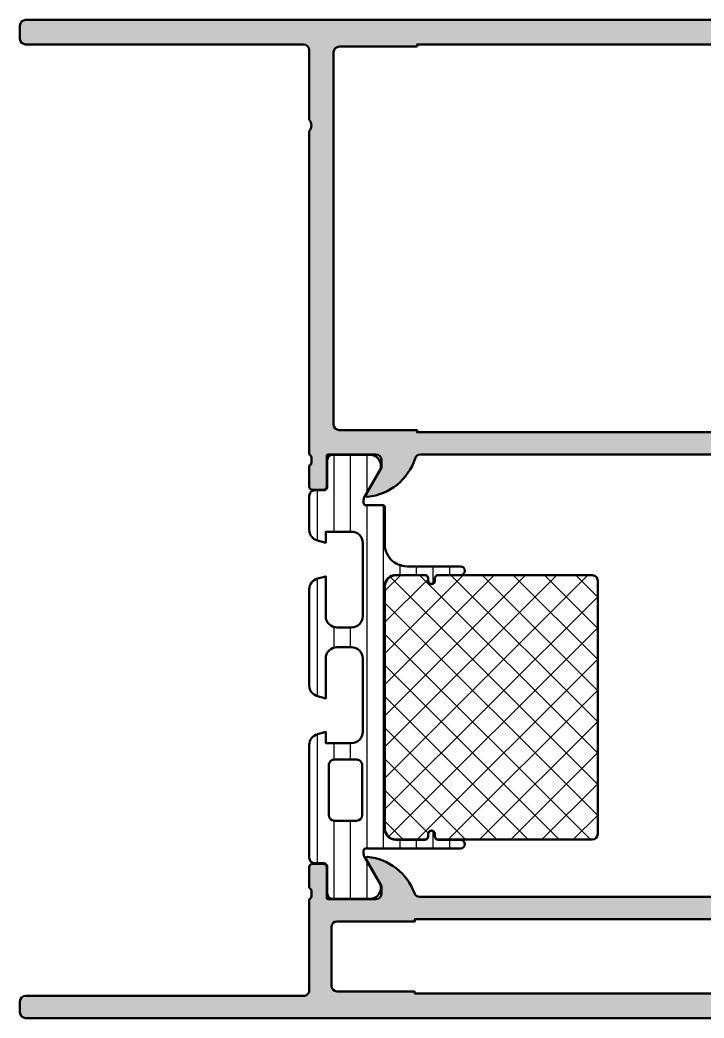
# Model space of a CAD drawing. Extents: x 0 to 130, y 0 to 90.
# Drawn here: x 0 to 61.5, y 0 to 89.8 of the extents above; entities that cross this region are included whole.
import ezdxf

# ---------------------------------------------------------------- set-up
doc = ezdxf.new("R2010")
doc.units = 0
for name, color, linetype, lineweight in [('0S-Alu contour', 7, 'Continuous', 50), ('0S-Alu hatch', 252, 'Continuous', 25), ('0S-Plastic contour', 254, 'Continuous', 50), ('0S-Plastic hatch', 253, 'Continuous', 25), ('0S-PT contour', 91, 'Continuous', 50), ('0S-PT hatch', 103, 'Continuous', 25)]:
    doc.layers.add(name, color=color, linetype=linetype, lineweight=lineweight)

# ---------------------------------------------------------------- blocks, each defined once
blk = doc.blocks.new('438250__B4720B53_74F0_457A_9B39_D1BE4E517B56_')
at = {"layer": '0S-Alu hatch'}
h = blk.add_hatch(color=256, dxfattribs=at)
edge = h.paths.add_edge_path()
edge.add_ellipse((25.5, 87.10000000000004), major_axis=(-0.4999999999999858, 0), ratio=1, start_angle=180, end_angle=270, ccw=False)
edge.add_line((25.99999999999999, 87.10000000000004), (26, 80.80000000000001))
edge.add_ellipse((25.47500000000001, 80.30000000000001), major_axis=(-0.7249999999999939, 0), ratio=1, start_angle=136.397181027296, end_angle=223.6028189727041, ccw=False)
edge.add_line((26, 79.80000000000001), (25.99999999999999, 50.70000000000288))
edge.add_ellipse((25.92116355345635, 50.43247940800778), major_axis=(-0.2788950563295096, 0), ratio=1, start_angle=178.835410626014, end_angle=253.5801235805072, ccw=False)
edge.add_line((26.20000100000149, 50.4268110000099), (26.20000100000148, 49.97321700000952))
edge.add_ellipse((25.92113290435832, 49.96755634053233), major_axis=(-0.2789255417371463, 0), ratio=1, start_angle=106.42459455535669, end_angle=181.1628700729157, ccw=False)
edge.add_line((26.00000000000149, 49.70001300000939), (26.00000000000148, 47.82000200000089))
edge.add_arc((26.30000000000149, 47.82000200000089), 0.3000000000000114, 180, 270)
edge.add_line((26.30000000000149, 47.52000200000088), (27.27997431904427, 47.52000200000087))
edge.add_arc((27.27997431904429, 47.82000200000086), 0.2999999999999971, 269.9999999999973, 360)
edge.add_line((27.57997431904428, 47.82000200000086), (27.57997431904428, 50.58000000000088))
edge.add_ellipse((27.69997431904341, 50.58000000000088), major_axis=(-0.1199999999991234, 0), ratio=1, start_angle=270, end_angle=360, ccw=False)
edge.add_line((27.69997431904341, 50.70000000000001), (32, 50.70000000000002))
edge.add_ellipse((32, 50.20000000000002), major_axis=(-0.5, 0), ratio=1, start_angle=180, end_angle=270, ccw=False)
edge.add_line((32.5, 50.20000000000002), (32.5, 49.50000000000001))
edge.add_line((32.5, 49.50000000000001), (31.11850454237764, 47.10717967697246))
edge.add_arc((31.23811978464828, 47.03811978464832), 0.1381197846482754, 149.9999999999984, 275.6225775508021)
edge.add_arc((30.76177675882616, 51.87660886184843), 5.000000000000575, 275.6225775507933, 342.2515836439271)
edge.add_ellipse((35.99999999999975, 50.20000000000042), major_axis=(-0.4999999999992734, 0), ratio=1, start_angle=269.9999999999984, end_angle=342.2515836439281, ccw=False)
edge.add_line((35.99999999999976, 50.6999999999997), (89.80000000000135, 50.7))
edge.add_ellipse((89.80000000000135, 50.20000000000144), major_axis=(-0.4999999999985647, 0), ratio=1, start_angle=197.7484163560702, end_angle=270, ccw=False)
edge.add_arc((95.03822324117368, 51.87660886184874), 4.999999999999874, 197.7484163560697, 264.3774224492077)
edge.add_arc((94.56188021535169, 47.03811978464934), 0.138119784648294, 264.3774224492104, 389.9999999999987)
edge.add_line((94.68149545762235, 47.10717967697348), (93.3, 49.50000000000104))
edge.add_line((93.3, 49.50000000000104), (93.29999999999998, 50.20000000000103))
edge.add_ellipse((93.79999999999998, 50.20000000000104), major_axis=(-0.5, 0), ratio=1, start_angle=270, end_angle=360, ccw=False)
edge.add_line((93.79999999999998, 50.70000000000104), (98.1000256809572, 50.70000000000101))
edge.add_ellipse((98.1000256809572, 50.58000000000101), major_axis=(-0.1200000000000045, 0), ratio=1, start_angle=180, end_angle=270, ccw=False)
edge.add_line((98.2200256809572, 50.58000000000101), (98.22002568095724, 47.82000200000101))
edge.add_arc((98.52002568095725, 47.82000200000102), 0.3000000000000114, 180, 270)
edge.add_line((98.52002568095725, 47.52000200000101), (99.50000000000001, 47.52000200000103))
edge.add_arc((99.50000000000001, 47.82000200000102), 0.2999999999999971, 270, 360)
edge.add_line((99.80000000000003, 47.82000200000102), (99.80000000000003, 49.70001300000955))
edge.add_ellipse((99.87886709564316, 49.9675563405325), major_axis=(-0.278925541737145, 0), ratio=1, start_angle=-1.1628700729144725, end_angle=73.57540544464939, ccw=False)
edge.add_line((99.599999, 49.97321700000969), (99.599999, 50.42681100000942))
edge.add_ellipse((99.87883644654303, 50.43247940800792), major_axis=(-0.2788950563274263, 0), ratio=1, start_angle=-73.58012358050871, end_angle=1.1645893741250006, ccw=False)
edge.add_line((99.8, 50.70000000000104), (99.8, 74.30000000000001))
edge.add_arc((98.8, 74.30000000000001), 1, 0, 90)
edge.add_line((98.8, 75.30000000000001), (98.3, 75.30000000000001))
edge.add_line((98.3, 75.30000000000001), (98.3, 72.80000000000001))
edge.add_ellipse((97.3, 72.80000000000001), major_axis=(-1, 0), ratio=1, start_angle=90, end_angle=180, ccw=False)
edge.add_line((97.3, 71.80000000000001), (96, 71.80000000000001))
edge.add_ellipse((96, 72.80000000000001), major_axis=(-1, 0), ratio=1, start_angle=0, end_angle=90, ccw=False)
edge.add_line((95, 72.80000000000001), (95, 79.80000000000001))
edge.add_ellipse((95.525, 80.30000000000001), major_axis=(-0.7250000000000041, 0), ratio=1, start_angle=-43.60281897270329, end_angle=43.60281897270329, ccw=False)
edge.add_line((95, 80.80000000000001), (95, 86.80000000000001))
edge.add_ellipse((96, 86.80000000000001), major_axis=(-1, 0), ratio=1, start_angle=270, end_angle=360, ccw=False)
edge.add_line((96, 87.80000000000001), (97.3, 87.80000000000001))
edge.add_ellipse((97.3, 86.80000000000001), major_axis=(-1, 0), ratio=1, start_angle=180, end_angle=270, ccw=False)
edge.add_line((98.3, 86.80000000000001), (98.3, 85.30000000000001))
edge.add_line((98.3, 85.30000000000001), (98.9, 85.30000000000001))
edge.add_line((98.9, 85.30000000000001), (100, 86.4))
edge.add_line((100, 86.4), (100, 89.80000000000003))
edge.add_line((100, 89.80000000000003), (0.5, 89.80000000000003))
edge.add_arc((0.5, 89.30000000000001), 0.5, 90, 180)
edge.add_line((0, 89.30000000000001), (0, 88.10000000000002))
edge.add_arc((0.5, 88.10000000000002), 0.5, 180, 269.9999999999999)
edge.add_line((0.4999999999999998, 87.60000000000004), (25.5, 87.60000000000004))
edge = h.paths.add_edge_path()
edge.add_line((35.7, 87.40000000000003), (35.7, 87.60000000000004))
edge.add_line((35.7, 87.60000000000004), (85.80000000000001, 87.60000000000004))
edge.add_line((85.80000000000001, 87.60000000000004), (85.80000000000001, 87.40000000000003))
edge.add_line((85.80000000000001, 87.40000000000003), (92.79999999999998, 87.40000000000003))
edge.add_ellipse((92.79999999999998, 86.90000000000003), major_axis=(-0.5, 0), ratio=1, start_angle=180, end_angle=270, ccw=False)
edge.add_line((93.3, 86.90000000000003), (93.30000000000001, 71.50000000000001))
edge.add_arc((94.8, 71.50000000000001), 1.499999999999985, 180, 270)
edge.add_line((94.8, 70.00000000000003), (97.3, 70))
edge.add_ellipse((97.3, 69.5), major_axis=(-0.5, 0), ratio=1, start_angle=180, end_angle=270, ccw=False)
edge.add_line((97.80000000000001, 69.5), (97.80000000000001, 53.40000000000003))
edge.add_ellipse((97.3, 53.40000000000003), major_axis=(-0.5, 0), ratio=1, start_angle=90, end_angle=180, ccw=False)
edge.add_line((97.3, 52.90000000000002), (90.29999999999998, 52.90000000000002))
edge.add_line((90.29999999999998, 52.90000000000002), (90.29999999999998, 52.69999999999999))
edge.add_line((90.29999999999998, 52.69999999999999), (35.7, 52.70000000000002))
edge.add_line((35.7, 52.70000000000002), (35.7, 52.90000000000001))
edge.add_line((35.7, 52.90000000000001), (28.7, 52.90000000000002))
edge.add_ellipse((28.7, 53.40000000000002), major_axis=(-0.5, 0), ratio=1, start_angle=0, end_angle=90, ccw=False)
edge.add_line((28.2, 53.40000000000002), (28.2, 86.90000000000003))
edge.add_ellipse((28.70000000000002, 86.90000000000003), major_axis=(-0.5000000000000142, 0), ratio=1, start_angle=270, end_angle=360, ccw=False)
edge.add_line((28.70000000000002, 87.40000000000008), (35.7, 87.40000000000003))
at = {"layer": '0S-Alu contour', "color": 7}
for points in [[(0, 89.30000000000001), (0, 88.10000000000002)], [(98.3, 86.80000000000001), (98.3, 85.30000000000001), (98.9, 85.30000000000001), (100, 86.4), (100, 89.80000000000003), (0.5, 89.80000000000003)], [(0.4999999999999998, 87.60000000000004), (25.5, 87.60000000000004)], [(28.70000000000002, 87.40000000000008), (35.7, 87.40000000000003)], [(35.7, 87.40000000000003), (35.7, 87.60000000000004), (85.80000000000001, 87.60000000000004), (85.80000000000001, 87.40000000000003), (92.79999999999998, 87.40000000000003)], [(96, 87.80000000000001), (97.3, 87.80000000000001)], [(25.99999999999999, 87.10000000000004), (26, 80.80000000000001)], [(28.2, 53.40000000000002), (28.2, 86.90000000000003)], [(93.3, 86.90000000000003), (93.30000000000001, 71.50000000000001)], [(95, 80.80000000000001), (95, 86.80000000000001)], [(26, 79.80000000000001), (25.99999999999999, 50.70000000000288)], [(95, 72.80000000000001), (95, 79.80000000000001)], [(98.8, 75.30000000000001), (98.3, 75.30000000000001), (98.3, 72.80000000000001)], [(99.8, 50.70000000000104), (99.8, 74.30000000000001)], [(97.3, 71.80000000000001), (96, 71.80000000000001)], [(94.8, 70.00000000000003), (97.3, 70)], [(97.80000000000001, 69.5), (97.80000000000001, 53.40000000000003)], [(97.3, 52.90000000000002), (90.29999999999998, 52.90000000000002), (90.29999999999998, 52.69999999999999), (35.7, 52.70000000000002), (35.7, 52.90000000000001), (28.7, 52.90000000000002)], [(26.20000100000149, 50.4268110000099), (26.20000100000148, 49.97321700000952)], [(27.57997431904428, 47.82000200000086), (27.57997431904428, 50.58000000000088)], [(27.69997431904341, 50.70000000000001), (32, 50.70000000000002)], [(35.99999999999976, 50.6999999999997), (89.80000000000135, 50.7)], [(93.79999999999998, 50.70000000000104), (98.1000256809572, 50.70000000000101)], [(98.2200256809572, 50.58000000000101), (98.22002568095724, 47.82000200000101)], [(99.599999, 49.97321700000969), (99.599999, 50.42681100000942)], [(26.00000000000149, 49.70001300000939), (26.00000000000148, 47.82000200000089)], [(32.5, 50.20000000000002), (32.5, 49.50000000000001), (31.11850454237764, 47.10717967697246)], [(94.68149545762235, 47.10717967697348), (93.3, 49.50000000000104), (93.29999999999998, 50.20000000000103)], [(99.80000000000003, 47.82000200000102), (99.80000000000003, 49.70001300000955)], [(26.30000000000149, 47.52000200000088), (27.27997431904427, 47.52000200000087)], [(98.52002568095725, 47.52000200000101), (99.50000000000001, 47.52000200000103)]]:
    blk.add_lwpolyline(points, dxfattribs=at)
for centre, radius, start, end in [((0.5, 89.30000000000001), 0.5, 90, 180), ((0.5, 88.10000000000002), 0.5, 180, 269.9999999999999), ((98.8, 74.30000000000001), 1, 0, 90), ((94.8, 71.50000000000001), 1.499999999999985, 180, 270), ((30.76177675882616, 51.87660886184843), 5.000000000000575, 275.6225775507933, 342.2515836439271), ((95.03822324117368, 51.87660886184874), 4.999999999999874, 197.7484163560697, 264.3774224492077), ((26.30000000000149, 47.82000200000089), 0.3000000000000114, 180, 270), ((27.27997431904429, 47.82000200000086), 0.2999999999999971, 269.9999999999973, 0), ((98.52002568095725, 47.82000200000102), 0.3000000000000114, 180, 270), ((99.50000000000001, 47.82000200000102), 0.2999999999999971, 270, 0), ((31.23811978464828, 47.03811978464832), 0.1381197846482754, 149.9999999999984, 275.6225775508021), ((94.56188021535169, 47.03811978464934), 0.138119784648294, 264.3774224492104, 29.99999999999864)]:
    blk.add_arc(centre, radius, start, end, dxfattribs=at)
at = {"layer": '0S-Alu contour', "color": 7, "extrusion": (0, 0, -1)}
for centre, radius, start, end in [((-25.5, 87.10000000000004), 0.4999999999999858, 90, 180), ((-28.70000000000002, 86.90000000000003), 0.5000000000000142, 0, 90), ((-92.79999999999998, 86.90000000000003), 0.5, 90, 180), ((-96, 86.80000000000001), 1, 0, 90), ((-97.3, 86.80000000000001), 1, 90, 180), ((-25.47500000000001, 80.30000000000001), 0.7249999999999939, 136.3971810272959, 223.6028189727041), ((-95.525, 80.30000000000001), 0.7250000000000041, 316.3971810272967, 43.60281897270331), ((-96, 72.80000000000001), 1, 270, 0), ((-97.3, 72.80000000000001), 1, 180, 270), ((-97.3, 69.5), 0.5, 90, 180), ((-28.7, 53.40000000000002), 0.5, 270, 0), ((-97.3, 53.40000000000003), 0.5, 180, 270), ((-25.92116355345635, 50.43247940800778), 0.2788950563295096, 106.4198764194928, 181.1645893739861), ((-27.69997431904341, 50.58000000000088), 0.1199999999991235, 0, 90), ((-32, 50.20000000000002), 0.5, 90, 180), ((-35.99999999999975, 50.20000000000042), 0.4999999999992734, 17.74841635607191, 90.0000000000016), ((-89.80000000000135, 50.20000000000144), 0.4999999999985647, 90, 162.2515836439298), ((-93.79999999999998, 50.20000000000104), 0.5, 0, 90), ((-98.1000256809572, 50.58000000000101), 0.1200000000000045, 90, 180), ((-99.87883644654303, 50.43247940800792), 0.2788950563274263, 358.835410625875, 73.58012358050884), ((-25.92113290435832, 49.96755634053233), 0.2789255417371463, 178.8371299270843, 253.5754054446433), ((-99.87886709564316, 49.9675563405325), 0.278925541737145, 286.4245945553506, 1.162870072914434)]:
    blk.add_arc(centre, radius, start, end, dxfattribs=at)
blk = doc.blocks.new('438260__284F1D71_3A68_4495_A4E5_159AA43CDF8F_')
at = {"layer": '0S-Alu hatch'}
h = blk.add_hatch(color=256, dxfattribs=at)
edge = h.paths.add_edge_path()
edge.add_arc((0.4999999999999716, 1.500000000000044), 0.4999999999999716, 90, 180)
edge.add_line((0, 1.500000000000044), (0, 0.5000000000000165))
edge.add_arc((0.5, 0.5000000000000165), 0.5, 180, 269.9999999999999)
edge.add_line((0.4999999999999998, 1.64e-14), (129.5, -1e-16))
edge.add_arc((129.5, 0.5), 0.5, 270, 360)
edge.add_line((130, 0.4999999999999999), (130, 4.499999999999998))
edge.add_arc((129.5, 4.499999999999999), 0.5, 0, 90)
edge.add_line((129.5, 4.999999999999999), (128.2, 5))
edge.add_arc((128.2, 4.499999999999999), 0.5000000000000018, 90, 180)
edge.add_line((127.7, 4.499999999999999), (127.7, 3.999999999999999))
edge.add_line((127.7, 3.999999999999999), (128.7, 3.999999999999998))
edge.add_line((128.7, 3.999999999999998), (128.7, 2.499999999999999))
edge.add_ellipse((127.7, 2.499999999999999), major_axis=(-0.9999999999999857, 0), ratio=1, start_angle=90, end_angle=180, ccw=False)
edge.add_line((127.7, 1.500000000000013), (123.7, 1.499999999999999))
edge.add_ellipse((123.7, 2.499999999999999), major_axis=(-1, 0), ratio=1, start_angle=0, end_angle=90, ccw=False)
edge.add_line((122.7, 2.499999999999999), (122.7, 3.999999999999999))
edge.add_line((122.7, 3.999999999999999), (123.7, 3.999999999999999))
edge.add_line((123.7, 3.999999999999999), (123.7, 4.5))
edge.add_arc((123.2, 4.5), 0.5, 0, 90)
edge.add_line((123.2, 5), (120.4, 5))
edge.add_arc((120.4, 4.500000000000004), 0.4999999999999965, 90, 180)
edge.add_line((119.9, 4.500000000000004), (119.9, 4.299999999999998))
edge.add_arc((120.4, 4.299999999999998), 0.5, 180, 270)
edge.add_line((120.4, 3.799999999999998), (120.9, 3.799999999999998))
edge.add_ellipse((120.9, 3.299999999999998), major_axis=(-0.5, 0), ratio=1, start_angle=180, end_angle=270, ccw=False)
edge.add_line((121.4, 3.299999999999998), (121.4, 2.499999999999998))
edge.add_ellipse((120.9, 2.499999999999998), major_axis=(-0.5, 0), ratio=1, start_angle=90, end_angle=180, ccw=False)
edge.add_line((120.9, 1.999999999999998), (104.8, 2.000000000000001))
edge.add_line((104.8, 2.000000000000001), (98.7287529500121, 2.433660503570567))
edge.add_ellipse((98.80000000000003, 3.431119203401302), major_axis=(-1, 0), ratio=1, start_angle=0, end_angle=85.91438322002472, ccw=False)
edge.add_line((97.80000000000001, 3.431119203401301), (97.80000000000001, 8.500000000000025))
edge.add_ellipse((98.30000000000001, 8.500000000000023), major_axis=(-0.5, 0), ratio=1, start_angle=270, end_angle=360, ccw=False)
edge.add_line((98.30000000000001, 9.000000000000023), (99.30000000000001, 9.000000000000014))
edge.add_arc((99.29999999999998, 9.500000000000004), 0.4999999999999894, 270.0000000000017, 360)
edge.add_line((99.79999999999998, 9.500000000000004), (99.8, 10.69999999999998))
edge.add_ellipse((99.87883644654305, 10.9675205919931), major_axis=(-0.2788950563274382, 0), ratio=1, start_angle=-1.16458937409692, end_angle=73.58012358050661, ccw=False)
edge.add_line((99.599999, 10.97318899999148), (99.599999, 11.42678299999149))
edge.add_ellipse((99.87886709564316, 11.43244365946855), major_axis=(-0.2789255417371435, 0), ratio=1, start_angle=-73.57540544464632, end_angle=1.1628700728869035, ccw=False)
edge.add_line((99.8, 11.69998699999148), (99.79999999999998, 13.57999799999999))
edge.add_arc((99.49999999999999, 13.57999799999999), 0.2999999999999971, 0, 90)
edge.add_line((99.49999999999999, 13.87999799999999), (98.5200256809572, 13.87999799999999))
edge.add_arc((98.5200256809572, 13.57999799999999), 0.3000000000000043, 90, 180)
edge.add_line((98.2200256809572, 13.57999799999999), (98.2200256809572, 10.81999999999999))
edge.add_ellipse((98.10002568095724, 10.81999999999999), major_axis=(-0.1199999999999761, 0), ratio=1, start_angle=90, end_angle=180, ccw=False)
edge.add_line((98.10002568095724, 10.70000000000001), (93.8, 10.70000000000001))
edge.add_ellipse((93.8, 11.20000000000001), major_axis=(-0.5000000000000071, 0), ratio=1, start_angle=0, end_angle=90, ccw=False)
edge.add_line((93.30000000000001, 11.20000000000001), (93.3, 11.9))
edge.add_line((93.3, 11.9), (94.68149545762235, 14.29282032302757))
edge.add_arc((94.5618802153517, 14.36188021535171), 0.1381197846482877, 330.0000000000014, 455.6225775507898)
edge.add_arc((95.03822324117374, 9.52339113815216), 5.000000000000029, 95.62257755079261, 160.0499003679412)
edge.add_ellipse((89.86827747940465, 11.39999999999997), major_axis=(-0.4999999999999713, 0), ratio=1, start_angle=90, end_angle=160.0499003679419, ccw=False)
edge.add_line((89.86827747940465, 10.9), (35.93172252059527, 10.90000000000002))
edge.add_ellipse((35.93172252059527, 11.40000000000015), major_axis=(-0.500000000000135, 0), ratio=1, start_angle=19.950099632058425, end_angle=90, ccw=False)
edge.add_arc((30.76177675882624, 9.523391138152379), 4.999999999999785, 19.95009963205865, 84.37742244920688)
edge.add_arc((31.23811978464829, 14.3618802153517), 0.1381197846482749, 84.37742244920672, 210.0000000000003)
edge.add_line((31.11850454237765, 14.29282032302756), (32.50000000000002, 11.9))
edge.add_line((32.50000000000002, 11.9), (32.50000000000006, 11.2000000000001))
edge.add_ellipse((32, 11.20000000000007), major_axis=(-0.500000000000057, 0), ratio=1, start_angle=90, end_angle=180, ccw=False)
edge.add_line((32, 10.70000000000001), (27.69997431904275, 10.70000000000001))
edge.add_ellipse((27.69997431904277, 10.81999999999998), major_axis=(-0.1199999999999708, 0), ratio=1, start_angle=0, end_angle=89.99999999999329, ccw=False)
edge.add_line((27.5799743190428, 10.81999999999998), (27.57997431904279, 13.57999799999999))
edge.add_arc((27.2799743190428, 13.57999799999999), 0.2999999999999971, 0, 90)
edge.add_line((27.2799743190428, 13.87999799999999), (26.29999999999997, 13.87999799999999))
edge.add_arc((26.29999999999997, 13.57999799999999), 0.2999999999999971, 90, 180)
edge.add_line((25.99999999999997, 13.57999799999999), (25.99999999999999, 11.69998699999146))
edge.add_ellipse((25.92113290435686, 11.43244365946854), major_axis=(-0.2789255417371291, 0), ratio=1, start_angle=178.8371299269744, end_angle=253.57540544465138, ccw=False)
edge.add_line((26.20000099999999, 11.4267829999908), (26.20000099999999, 10.97318899999154))
edge.add_ellipse((25.92116355345698, 10.9675205919931), major_axis=(-0.2788950563273965, 0), ratio=1, start_angle=106.419876419496, end_angle=181.1645893741104, ccw=False)
edge.add_line((26.00000000000003, 10.70000000000002), (26.00000000000001, 2.500000000000024))
edge.add_ellipse((25.5, 2.500000000000026), major_axis=(-0.5000000000000142, 0), ratio=1, start_angle=89.9999999999983, end_angle=180, ccw=False)
edge.add_line((25.49999999999999, 2.000000000000012), (0.4999999999999716, 2.000000000000015))
edge = h.paths.add_edge_path()
edge.add_line((35.5, 2.400000000000015), (28.50000000000001, 2.400000000000016))
edge.add_ellipse((28.50000000000001, 2.90000000000003), major_axis=(-0.5000000000000147, 0), ratio=1, start_angle=0, end_angle=90, ccw=False)
edge.add_line((28, 2.900000000000027), (27.99999999999997, 8.199999999999996))
edge.add_ellipse((28.49999999999999, 8.199999999999996), major_axis=(-0.5000000000000178, 0), ratio=1, start_angle=270.00000000000165, end_angle=360, ccw=False)
edge.add_line((28.49999999999997, 8.700000000000014), (35.50000000000003, 8.700000000000014))
edge.add_line((35.50000000000003, 8.700000000000014), (35.5, 8.900000000000013))
edge.add_line((35.5, 8.900000000000013), (90.29999999999998, 8.900000000000013))
edge.add_line((90.29999999999998, 8.900000000000013), (90.29999999999998, 8.700000000000014))
edge.add_line((90.29999999999998, 8.700000000000014), (95.30000000000001, 8.700000000000008))
edge.add_ellipse((95.30000000000001, 8.200000000000008), major_axis=(-0.5, 0), ratio=1, start_angle=180, end_angle=270, ccw=False)
edge.add_line((95.80000000000001, 8.200000000000005), (95.79999999999998, 2.900000000000023))
edge.add_ellipse((95.29999999999998, 2.900000000000023), major_axis=(-0.5, 0), ratio=1, start_angle=90, end_angle=180, ccw=False)
edge.add_line((95.29999999999998, 2.400000000000023), (90.29999999999998, 2.400000000000016))
edge.add_line((90.29999999999998, 2.400000000000016), (90.30000000000001, 2.200000000000016))
edge.add_line((90.30000000000001, 2.200000000000016), (35.5, 2.200000000000016))
edge.add_line((35.5, 2.200000000000016), (35.5, 2.400000000000015))
at = {"layer": '0S-Alu contour', "color": 7}
for points in [[(25.99999999999997, 13.57999799999999), (25.99999999999999, 11.69998699999146)], [(27.2799743190428, 13.87999799999999), (26.29999999999997, 13.87999799999999)], [(27.5799743190428, 10.81999999999998), (27.57997431904279, 13.57999799999999)], [(31.11850454237765, 14.29282032302756), (32.50000000000002, 11.9), (32.50000000000006, 11.2000000000001)], [(93.30000000000001, 11.20000000000001), (93.3, 11.9), (94.68149545762235, 14.29282032302757)], [(98.2200256809572, 13.57999799999999), (98.2200256809572, 10.81999999999999)], [(99.49999999999999, 13.87999799999999), (98.5200256809572, 13.87999799999999)], [(99.8, 11.69998699999148), (99.79999999999998, 13.57999799999999)], [(26.20000099999999, 11.4267829999908), (26.20000099999999, 10.97318899999154)], [(89.86827747940465, 10.9), (35.93172252059527, 10.90000000000002)], [(99.599999, 10.97318899999148), (99.599999, 11.42678299999149)], [(26.00000000000003, 10.70000000000002), (26.00000000000001, 2.500000000000024)], [(32, 10.70000000000001), (27.69997431904275, 10.70000000000001)], [(98.10002568095724, 10.70000000000001), (93.8, 10.70000000000001)], [(99.79999999999998, 9.500000000000004), (99.8, 10.69999999999998)], [(98.30000000000001, 9.000000000000023), (99.30000000000001, 9.000000000000014)], [(28, 2.900000000000027), (27.99999999999997, 8.199999999999996)], [(28.49999999999997, 8.700000000000014), (35.50000000000003, 8.700000000000014), (35.5, 8.900000000000013), (90.29999999999998, 8.900000000000013), (90.29999999999998, 8.700000000000014), (95.30000000000001, 8.700000000000008)], [(95.80000000000001, 8.200000000000005), (95.79999999999998, 2.900000000000023)], [(97.80000000000001, 3.431119203401301), (97.80000000000001, 8.500000000000025)], [(119.9, 4.500000000000004), (119.9, 4.299999999999998)], [(123.2, 5), (120.4, 5)], [(122.7, 2.499999999999999), (122.7, 3.999999999999999), (123.7, 3.999999999999999), (123.7, 4.5)], [(127.7, 4.499999999999999), (127.7, 3.999999999999999), (128.7, 3.999999999999998), (128.7, 2.499999999999999)], [(129.5, 4.999999999999999), (128.2, 5)], [(130, 0.4999999999999999), (130, 4.499999999999998)], [(120.4, 3.799999999999998), (120.9, 3.799999999999998)], [(121.4, 3.299999999999998), (121.4, 2.499999999999998)], [(25.49999999999999, 2.000000000000012), (0.4999999999999716, 2.000000000000015)], [(35.5, 2.400000000000015), (28.50000000000001, 2.400000000000016)], [(95.29999999999998, 2.400000000000023), (90.29999999999998, 2.400000000000016), (90.30000000000001, 2.200000000000016), (35.5, 2.200000000000016), (35.5, 2.400000000000015)], [(120.9, 1.999999999999998), (104.8, 2.000000000000001), (98.7287529500121, 2.433660503570567)], [(0, 1.500000000000044), (0, 0.5000000000000165)], [(127.7, 1.500000000000013), (123.7, 1.499999999999999)], [(0.4999999999999998, 1.64e-14), (129.5, -1e-16)]]:
    blk.add_lwpolyline(points, dxfattribs=at)
for centre, radius, start, end in [((31.23811978464829, 14.3618802153517), 0.1381197846482749, 84.37742244920672, 210.0000000000003), ((30.76177675882624, 9.523391138152379), 4.999999999999785, 19.95009963205865, 84.37742244920688), ((95.03822324117374, 9.52339113815216), 5.000000000000029, 95.62257755079261, 160.0499003679412), ((94.5618802153517, 14.36188021535171), 0.1381197846482877, 330.0000000000014, 95.62257755078977), ((26.29999999999997, 13.57999799999999), 0.2999999999999971, 90, 180), ((27.2799743190428, 13.57999799999999), 0.2999999999999971, 0, 90), ((98.5200256809572, 13.57999799999999), 0.3000000000000043, 90, 180), ((99.49999999999999, 13.57999799999999), 0.2999999999999971, 0, 90), ((99.29999999999998, 9.500000000000004), 0.4999999999999894, 270.0000000000017, 0), ((120.4, 4.500000000000004), 0.4999999999999965, 90, 180), ((123.2, 4.5), 0.5, 0, 90), ((128.2, 4.499999999999999), 0.5000000000000018, 90, 180), ((129.5, 4.499999999999999), 0.5, 0, 90), ((120.4, 4.299999999999998), 0.5, 180, 270), ((0.4999999999999716, 1.500000000000044), 0.4999999999999716, 90, 180), ((0.5, 0.5000000000000165), 0.5, 180, 269.9999999999999), ((129.5, 0.5), 0.5, 270, 0)]:
    blk.add_arc(centre, radius, start, end, dxfattribs=at)
at = {"layer": '0S-Alu contour', "color": 7, "extrusion": (0, 0, -1)}
for centre, radius, start, end in [((-25.92113290435686, 11.43244365946854), 0.2789255417371291, 106.4245945553486, 181.1628700730257), ((-99.87886709564316, 11.43244365946855), 0.2789255417371435, 358.8371299271131, 73.57540544464624), ((-25.92116355345698, 10.9675205919931), 0.2788950563273965, 178.8354106258896, 253.580123580504), ((-27.69997431904277, 10.81999999999998), 0.1199999999999708, 270.0000000000068, 0), ((-32, 11.20000000000007), 0.500000000000057, 180, 270), ((-35.93172252059527, 11.40000000000015), 0.500000000000135, 270, 340.0499003679416), ((-89.86827747940465, 11.39999999999997), 0.4999999999999713, 199.9500996320581, 270), ((-93.8, 11.20000000000001), 0.5000000000000071, 270, 0), ((-98.10002568095724, 10.81999999999999), 0.1199999999999761, 180, 270), ((-99.87883644654305, 10.9675205919931), 0.2788950563274382, 286.4198764194934, 1.164589374096924), ((-98.30000000000001, 8.500000000000023), 0.5, 0, 90), ((-28.49999999999999, 8.199999999999996), 0.5000000000000178, 0, 89.99999999999837), ((-95.30000000000001, 8.200000000000008), 0.5, 90, 180), ((-120.9, 3.299999999999998), 0.5, 90, 180), ((-28.50000000000001, 2.90000000000003), 0.5000000000000147, 270, 0), ((-95.29999999999998, 2.900000000000023), 0.5, 180, 270), ((-98.80000000000003, 3.431119203401302), 1, 274.0856167799754, 0), ((-25.5, 2.500000000000026), 0.5000000000000142, 180, 270.0000000000017), ((-120.9, 2.499999999999998), 0.5, 180, 270), ((-123.7, 2.499999999999999), 1, 270, 0), ((-127.7, 2.499999999999999), 0.9999999999999857, 180, 270)]:
    blk.add_arc(centre, radius, start, end, dxfattribs=at)
blk = doc.blocks.new('284257__61027881_A8ED_41F8_92DE_3AEA7ACB8954___E30E984E_C3E7_4B46_937A_E3138958D24A_')
at = {"layer": '0S-Plastic hatch'}
h = blk.add_hatch(dxfattribs=at)
h.set_pattern_fill('ANSI31', color=256, scale=0.4680000000000001, angle=45, style=0)
h.set_pattern_definition([(90, (0, 0), (-1.4859, 0), [])])
edge = h.paths.add_edge_path()
edge.add_line((26.00996189895402, 46.98996489895542), (26.00996189895403, 43.91924646178041))
edge.add_arc((27.00106891175884, 43.91994755252034), 0.9911072607740734, 180.0405299662192, 254.940047398895)
edge.add_line((26.74354988949615, 42.96288038897749), (27.48996160083045, 42.7633050650914))
edge.add_line((27.48996160083045, 42.7633050650914), (27.48993878188775, 43.76027989930397))
edge.add_line((27.48993878188775, 43.76027989930397), (29.79984730013946, 43.76027990538188))
edge.add_ellipse((29.79984730015262, 42.75016224790136), major_axis=(-1.01011765748052, 0), ratio=1, start_angle=180, end_angle=270.0000000007464, ccw=False)
edge.add_line((30.80996495763314, 42.75016224790136), (30.80996495763321, 36.15038914997617))
edge.add_ellipse((29.79985569988919, 36.15038915103004), major_axis=(-1.010109257744019, 0), ratio=1, start_angle=90.00000000029752, end_angle=180, ccw=False)
edge.add_line((29.79985569989444, 35.14027989328602), (28.50007618509149, 35.14027989236333))
edge.add_ellipse((28.50007618976724, 36.15041708076647), major_axis=(-1.010137188403135, 0), ratio=1, start_angle=0, end_angle=89.9999997347876, ccw=False)
edge.add_line((27.48993900136411, 36.15041708076647), (27.48993901073786, 39.73725369988097))
edge.add_line((27.48993901073786, 39.73725369988097), (26.74355054896279, 39.53761855155232))
edge.add_arc((27.00114681860245, 38.58048353022945), 0.9911928607364968, 105.0632453294706, 179.9547890310284)
edge.add_line((26.0099542664479, 38.5812656608752), (26.00995426956109, 29.9192862469857))
edge.add_arc((27.00110251260971, 29.91998736674655), 0.9911484910280959, 180.0405299578652, 254.9400474092264)
edge.add_line((26.74357277767839, 28.96288038897788), (27.48993901073781, 28.76331722505812))
edge.add_line((27.48993901073781, 28.76331722505812), (27.48993900136411, 32.35014882469478))
edge.add_ellipse((28.50007618975364, 32.35014882470775), major_axis=(-1.010137188389535, 0), ratio=1, start_angle=270.00000000073993, end_angle=360, ccw=False)
edge.add_line((28.5000761897406, 33.36028601309729), (29.79985570526742, 33.3602860121746))
edge.add_ellipse((29.7998556998712, 32.35017675441249), major_axis=(-1.010109257762117, 0), ratio=1, start_angle=179.9999735192501, end_angle=269.9999996939138, ccw=False)
edge.add_line((30.80996495763321, 32.35017628756395), (30.8099619058725, 25.75010981637265))
edge.add_ellipse((29.79984730049638, 25.75011028447838), major_axis=(-1.010114605376225, 0), ratio=1, start_angle=90.00000000029661, end_angle=179.9999734367982, ccw=False)
edge.add_line((29.79984730050161, 24.73999567910215), (27.48993878188758, 24.73999568517994))
edge.add_line((27.48993878188758, 24.73999568517994), (27.4899616008048, 25.73696940596768))
edge.add_line((27.4899616008048, 25.73696940596768), (26.74357343715586, 25.53733433737837))
edge.add_arc((27.00116168273921, 24.58022913144573), 0.9911619844839016, 105.0632453427671, 179.9547890312702)
edge.add_line((26.01000000682764, 24.58101123772332), (26.01000005859554, 14.4099970105277))
edge.add_arc((26.50000005859563, 14.40999701287169), 0.4900000000000944, 180, 269.9999991009859)
edge.add_line((26.50000005090716, 13.9199970128716), (27.32033267812024, 13.91999699999998))
edge.add_ellipse((27.32033267325614, 13.60999699999992), major_axis=(-0.310000000000068, 0), ratio=1, start_angle=179.9920113084649, end_angle=269.9999991009912, ccw=False)
edge.add_line((27.63033267024293, 13.60995377701929), (27.629998048706, 11.21006429764981))
edge.add_arc((28.11999402137934, 11.20999597742931), 0.4899959774362913, 179.9920112399399, 270.0000000010967)
edge.add_line((28.11999402138872, 10.71999999999301), (31.4352188863664, 10.71999999999999))
edge.add_arc((31.44703679090992, 11.70992946068491), 0.9899999999998682, 269.3160281460499, 389.9999965993426)
edge.add_line((32.30440197003597, 12.20492940979793), (30.95832702893361, 14.53639991815513))
edge.add_ellipse((31.39999999999856, 14.79139989194064), major_axis=(-0.50999999999995, 0), ratio=1, start_angle=0, end_angle=29.99999659934349, ccw=False)
edge.add_line((30.88999999999861, 14.79139989194064), (30.88999999999858, 15.05000001286885))
edge.add_ellipse((31.09999999999859, 15.05000001286889), major_axis=(-0.210000000000008, 0), ratio=1, start_angle=270, end_angle=360, ccw=False)
edge.add_line((31.09999999999859, 15.2600000128689), (39.59995772363199, 15.26000001286901))
edge.add_arc((39.599957723632, 15.64999390935338), 0.3899938964843752, 269.9999999999979, 449.9999999999978)
edge.add_line((39.59995772363202, 16.03998780583776), (37.59995467187444, 16.03998780583775))
edge.add_ellipse((37.59995467187443, 16.34998780583788), major_axis=(-0.3100000000001266, 0), ratio=1, start_angle=0, end_angle=90.00000000000267, ccw=False)
edge.add_line((37.2899546718743, 16.34998780583788), (37.28995467187431, 16.5499878058404))
edge.add_arc((36.99995924951098, 16.54998780584031), 0.289995422363333, 0, 180)
edge.add_line((36.70996382714765, 16.54998780584022), (36.70996382714776, 16.34998780583806))
edge.add_ellipse((36.39996382714759, 16.34998780583788), major_axis=(-0.3100000000001728, 0), ratio=1, start_angle=89.99999999999733, end_angle=180, ccw=False)
edge.add_line((36.39996382714758, 16.0399878058377), (33.80000004366703, 16.03998780583776))
edge.add_ellipse((33.80000004366706, 17.04998780583787), major_axis=(-1.010000000000115, 0), ratio=1, start_angle=0, end_angle=89.9999999999983, ccw=False)
edge.add_line((32.79000004366694, 17.04998780583787), (32.79000004366856, 38.85000001286897))
edge.add_ellipse((33.80000004366869, 38.85000001286888), major_axis=(-1.010000000000133, 0), ratio=1, start_angle=269.9999999999799, end_angle=360, ccw=False)
edge.add_line((33.80000004366904, 39.86000001286901), (36.39996382714769, 39.86000001286809))
edge.add_ellipse((36.3999638271476, 39.55000001286804), major_axis=(-0.310000000000052, 0), ratio=1, start_angle=180, end_angle=269.99999999998425, ccw=False)
edge.add_line((36.70996382714765, 39.55000001286804), (36.70996382714776, 39.35000001286538))
edge.add_arc((36.99995924951104, 39.35000001286535), 0.2899954223632761, 180, 360)
edge.add_line((37.28995467187431, 39.35000001286532), (37.28995467187444, 39.55000001286835))
edge.add_ellipse((37.5999546718744, 39.55000001286817), major_axis=(-0.3099999999999596, 0), ratio=1, start_angle=270.0000000000184, end_angle=360, ccw=False)
edge.add_line((37.5999546718743, 39.86000001286813), (39.59995772363209, 39.86000001286874))
edge.add_arc((39.59995772363209, 40.24999390935312), 0.3899938964843841, 270, 450)
edge.add_line((39.59995772363209, 40.63998780583751), (34.798361855365, 40.63998780583796))
edge.add_ellipse((34.7983618553652, 42.64998780583797), major_axis=(-2.010000000000005, 0), ratio=1, start_angle=-2.286305822921406, end_angle=89.99999999999437, ccw=False)
edge.add_line((32.78996189895405, 42.73017268650572), (32.78996189895426, 45.99999996007901))
edge.add_arc((32.64996189895427, 45.99999996007901), 0.1399999999999864, 0, 90.0000000000058)
edge.add_line((32.64996189895426, 46.13999996007899), (31.10000349767074, 46.13999996007884))
edge.add_ellipse((31.10000349767074, 46.34999996007866), major_axis=(-0.2099999999998161, 0), ratio=1, start_angle=0.0007749490388277991, end_angle=90, ccw=False)
edge.add_line((30.89000349769014, 46.34999711974209), (30.89000000004527, 46.60859321013588))
edge.add_ellipse((31.4000000000019, 46.6086001080584), major_axis=(-0.510000000003282, 0), ratio=1, start_angle=-29.999996599241115, end_angle=0.0007749448059826136, ccw=False)
edge.add_line((30.95832702893361, 46.86360008184478), (32.30440197003607, 49.19507059020197))
edge.add_arc((31.44703679091002, 49.69007053931504), 0.989999999999892, 330.000003400655, 450.6839718539954)
edge.add_line((31.43521888636572, 50.67999999999998), (28.11999402138858, 50.68000000000696))
edge.add_arc((28.11999402138858, 50.1900040225612), 0.4899959774457657, 90, 180.0079886915352)
edge.add_line((27.62999804870568, 50.18993570292687), (27.63033267024272, 47.79004622357398))
edge.add_ellipse((27.32033267324998, 47.79000300000602), major_axis=(-0.3100000000060936, 0), ratio=1, start_angle=90.00000000112419, end_angle=180.0079888000706, ccw=False)
edge.add_line((27.32033267325606, 47.48000299999993), (26.49999999999855, 47.48000299999993))
edge.add_arc((26.49999999999852, 46.98996489895541), 0.4900381010445117, 89.99999999999667, 180)
edge = h.paths.add_edge_path()
edge.add_line((30.76817536364767, 22.7547240112247), (30.76817536364767, 18.25472401122476))
edge.add_ellipse((30.26817536364767, 18.25472401122476), major_axis=(-0.5, 0), ratio=1, start_angle=90, end_angle=180, ccw=False)
edge.add_line((30.26817536364767, 17.75472401122476), (28.26817852597491, 17.75472401122476))
edge.add_ellipse((28.26817852597491, 18.25472401122473), major_axis=(-0.4999999999999681, 0), ratio=1, start_angle=4.784180629258117e-05, end_angle=90, ccw=False)
edge.add_line((27.76817852597511, 18.25472359372621), (27.76817476833603, 22.75472359370919))
edge.add_ellipse((28.26817476833586, 22.75472401122464), major_axis=(-0.5000000000000038, 0), ratio=1, start_angle=-90, end_angle=4.784180629258117e-05, ccw=False)
edge.add_line((28.26817476833586, 23.25472401122465), (30.26817536364767, 23.25472401122465))
edge.add_ellipse((30.26817536364773, 22.7547240112247), major_axis=(-0.4999999999999467, 0), ratio=1, start_angle=180, end_angle=270.0000000000065, ccw=False)
at = {"layer": '0S-Alu contour', "color": 7}
for points in [[(27.76817852597511, 18.25472359372621), (27.76817476833603, 22.75472359370919)], [(28.26817476833586, 23.25472401122465), (30.26817536364767, 23.25472401122465)], [(30.76817536364767, 22.7547240112247), (30.76817536364767, 18.25472401122476)], [(30.26817536364767, 17.75472401122476), (28.26817852597491, 17.75472401122476)]]:
    blk.add_lwpolyline(points, dxfattribs=at)
at = {"layer": '0S-Alu contour', "color": 7, "extrusion": (0, 0, -1)}
for centre, radius, start, end in [((-28.26817476833586, 22.75472401122464), 0.5000000000000038, 359.9999521581937, 90), ((-30.26817536364773, 22.7547240112247), 0.4999999999999467, 89.99999999999349, 180), ((-28.26817852597491, 18.25472401122473), 0.4999999999999681, 270, 359.9999521581937), ((-30.26817536364767, 18.25472401122476), 0.5, 180, 270)]:
    blk.add_arc(centre, radius, start, end, dxfattribs=at)
at = {"layer": '0S-Plastic contour', "color": 7}
for points in [[(31.43521888636572, 50.67999999999998), (28.11999402138858, 50.68000000000696)], [(27.62999804870568, 50.18993570292687), (27.63033267024272, 47.79004622357398)], [(30.95832702893361, 46.86360008184478), (32.30440197003607, 49.19507059020197)], [(26.00996189895402, 46.98996489895542), (26.00996189895403, 43.91924646178041)], [(27.32033267325606, 47.48000299999993), (26.49999999999855, 47.48000299999993)], [(30.89000349769014, 46.34999711974209), (30.89000000004527, 46.60859321013588)], [(32.64996189895426, 46.13999996007899), (31.10000349767074, 46.13999996007884)], [(32.78996189895405, 42.73017268650572), (32.78996189895426, 45.99999996007901)], [(26.74354988949615, 42.96288038897749), (27.48996160083045, 42.7633050650914), (27.48993878188775, 43.76027989930397), (29.79984730013946, 43.76027990538188)], [(30.80996495763314, 42.75016224790136), (30.80996495763321, 36.15038914997617)], [(39.59995772363209, 40.63998780583751), (34.798361855365, 40.63998780583796)], [(27.48993900136411, 36.15041708076647), (27.48993901073786, 39.73725369988097), (26.74355054896279, 39.53761855155232)], [(33.80000004366904, 39.86000001286901), (36.39996382714769, 39.86000001286809)], [(36.70996382714765, 39.55000001286804), (36.70996382714776, 39.35000001286538)], [(37.28995467187431, 39.35000001286532), (37.28995467187444, 39.55000001286835)], [(37.5999546718743, 39.86000001286813), (39.59995772363209, 39.86000001286874)], [(32.79000004366694, 17.04998780583787), (32.79000004366856, 38.85000001286897)], [(26.0099542664479, 38.5812656608752), (26.00995426956109, 29.9192862469857)], [(29.79985569989444, 35.14027989328602), (28.50007618509149, 35.14027989236333)], [(28.5000761897406, 33.36028601309729), (29.79985570526742, 33.3602860121746)], [(26.74357277767839, 28.96288038897788), (27.48993901073781, 28.76331722505812), (27.48993900136411, 32.35014882469478)], [(30.80996495763321, 32.35017628756395), (30.8099619058725, 25.75010981637265)], [(29.79984730050161, 24.73999567910215), (27.48993878188758, 24.73999568517994), (27.4899616008048, 25.73696940596768), (26.74357343715586, 25.53733433737837)], [(26.01000000682764, 24.58101123772332), (26.01000005859554, 14.4099970105277)], [(36.70996382714765, 16.54998780584022), (36.70996382714776, 16.34998780583806)], [(37.2899546718743, 16.34998780583788), (37.28995467187431, 16.5499878058404)], [(36.39996382714758, 16.0399878058377), (33.80000004366703, 16.03998780583776)], [(39.59995772363202, 16.03998780583776), (37.59995467187444, 16.03998780583775)], [(30.88999999999861, 14.79139989194064), (30.88999999999858, 15.05000001286885)], [(32.30440197003597, 12.20492940979793), (30.95832702893361, 14.53639991815513)], [(31.09999999999859, 15.2600000128689), (39.59995772363199, 15.26000001286901)], [(26.50000005090716, 13.9199970128716), (27.32033267812024, 13.91999699999998)], [(27.63033267024293, 13.60995377701929), (27.629998048706, 11.21006429764981)], [(28.11999402138872, 10.71999999999301), (31.4352188863664, 10.71999999999999)]]:
    blk.add_lwpolyline(points, dxfattribs=at)
for centre, radius, start, end in [((28.11999402138858, 50.1900040225612), 0.4899959774457657, 90, 180.0079886915352), ((31.44703679091002, 49.69007053931504), 0.989999999999892, 330.000003400655, 90.68397185399537), ((26.49999999999852, 46.98996489895541), 0.4900381010445117, 89.99999999999667, 180), ((32.64996189895427, 45.99999996007901), 0.1399999999999864, 0, 90.0000000000058), ((27.00106891175884, 43.91994755252034), 0.9911072607740734, 180.0405299662192, 254.940047398895), ((39.59995772363209, 40.24999390935312), 0.3899938964843841, 270, 90), ((27.00114681860245, 38.58048353022945), 0.9911928607364968, 105.0632453294706, 179.9547890310284), ((36.99995924951104, 39.35000001286535), 0.2899954223632761, 180, 0), ((27.00110251260971, 29.91998736674655), 0.9911484910280959, 180.0405299578652, 254.9400474092264), ((27.00116168273921, 24.58022913144573), 0.9911619844839016, 105.0632453427671, 179.9547890312702), ((36.99995924951098, 16.54998780584031), 0.289995422363333, 0, 180), ((39.599957723632, 15.64999390935338), 0.3899938964843752, 269.9999999999979, 89.99999999999793), ((26.50000005859563, 14.40999701287169), 0.4900000000000944, 180, 269.9999991009859), ((31.44703679090992, 11.70992946068491), 0.9899999999998682, 269.3160281460499, 29.99999659934256), ((28.11999402137934, 11.20999597742931), 0.4899959774362913, 179.9920112399399, 270.0000000010967)]:
    blk.add_arc(centre, radius, start, end, dxfattribs=at)
at = {"layer": '0S-Plastic contour', "color": 7, "extrusion": (0, 0, -1)}
for centre, radius, start, end in [((-27.32033267324998, 47.79000300000602), 0.3100000000060936, 179.9920111999294, 269.9999999988758), ((-31.4000000000019, 46.6086001080584), 0.510000000003282, 359.999225055194, 29.99999659924101), ((-31.10000349767074, 46.34999996007866), 0.2099999999998161, 270, 359.9992250509612), ((-29.79984730015262, 42.75016224790136), 1.01011765748052, 89.99999999925359, 180), ((-34.7983618553652, 42.64998780583797), 2.010000000000005, 270.0000000000056, 2.286305822921464), ((-33.80000004366869, 38.85000001286888), 1.010000000000133, 0, 90.00000000002014), ((-36.3999638271476, 39.55000001286804), 0.310000000000052, 90.00000000001575, 180), ((-37.5999546718744, 39.55000001286817), 0.3099999999999596, 0, 89.99999999998161), ((-28.50007618976724, 36.15041708076647), 1.010137188403135, 270.0000002652125, 0), ((-29.79985569988919, 36.15038915103004), 1.010109257744019, 180, 269.9999999997025), ((-28.50007618975364, 32.35014882470775), 1.010137188389535, 0, 89.99999999926006), ((-29.7998556998712, 32.35017675441249), 1.010109257762117, 90.00000030608616, 180.00002648075), ((-29.79984730049638, 25.75011028447838), 1.010114605376225, 180.0000265632019, 269.9999999997034), ((-33.80000004366706, 17.04998780583787), 1.010000000000115, 270.0000000000017, 0), ((-36.39996382714759, 16.34998780583788), 0.3100000000001728, 180, 270.0000000000027), ((-37.59995467187443, 16.34998780583788), 0.3100000000001266, 269.9999999999973, 0), ((-31.09999999999859, 15.05000001286889), 0.210000000000008, 0, 90), ((-31.39999999999856, 14.79139989194064), 0.50999999999995, 330.0000034006566, 0), ((-27.32033267325614, 13.60999699999992), 0.310000000000068, 90.0000008990088, 180.0079886915352)]:
    blk.add_arc(centre, radius, start, end, dxfattribs=at)
blk = doc.blocks.new('439190__8105A559_9AC9_412D_9D69_5D8724849E59_')
at = {"layer": '0S-PT hatch'}
h = blk.add_hatch(dxfattribs=at)
h.set_pattern_fill('ANSI37', color=256, scale=0.625, angle=90, style=0)
h.set_pattern_definition([(135, (0, 0), (-1.403165018917055, -1.403165018917055), []), (225, (0, 0), (1.403165018917055, -1.403165018917055), [])])
edge = h.paths.add_edge_path()
edge.add_line((51.94054803974646, 39.35000068620888), (51.94052896738925, 16.55001070101931))
edge.add_ellipse((51.45050564888818, 16.55001111092652), major_axis=(-0.4900233185012448, 0), ratio=1, start_angle=90.0000000000033, end_angle=179.9999520744677, ccw=False)
edge.add_line((51.45050564888821, 16.05998779242528), (37.59995462820619, 16.05998779296898))
edge.add_ellipse((37.59995462820601, 16.34998779296925), major_axis=(-0.2900000000002691, 0), ratio=1, start_angle=0, end_angle=90.0000000000365, ccw=False)
edge.add_line((37.30995462820574, 16.34998779296925), (37.30995462820573, 16.54998779296898))
edge.add_arc((36.99995920584245, 16.54998779296898), 0.3099954223632864, 0, 180)
edge.add_line((36.68996378347916, 16.54998779296898), (36.68996378347916, 16.349987792969))
edge.add_ellipse((36.39996378347914, 16.349987792969), major_axis=(-0.2900000000000204, 0), ratio=1, start_angle=90, end_angle=180, ccw=False)
edge.add_line((36.39996378347914, 16.05998779296898), (33.7999618552855, 16.05998779296898))
edge.add_ellipse((33.79996185528549, 17.04998779296897), major_axis=(-0.9899999999999948, 0), ratio=1, start_angle=-5.012603890008904e-05, end_angle=90.0000000000008, ccw=False)
edge.add_line((32.80996185528587, 17.04998865908475), (32.80998092764318, 38.85000086612932))
edge.add_ellipse((33.79998092764279, 38.8499999999998), major_axis=(-0.98999999999999, 0), ratio=1, start_angle=269.9999999999992, end_angle=359.9999498739611, ccw=False)
edge.add_line((33.79998092764281, 39.83999999999979), (36.40002452916531, 39.84000000289465))
edge.add_ellipse((36.40002452915972, 39.55004167572123), major_axis=(-0.2899583271734229, 0), ratio=1, start_angle=179.9967028078643, end_angle=269.99999999889644, ccw=False)
edge.add_line((36.68998285585303, 39.55002498953032), (36.68998285583646, 39.35002441406233))
edge.add_arc((36.99997827819975, 39.35002441406233), 0.3099954223632864, 180, 360)
edge.add_line((37.30997370056304, 39.35002441406234), (37.30997370056304, 39.55002441406231))
edge.add_ellipse((37.59997370056304, 39.55002441406231), major_axis=(-0.2900000000000062, 0), ratio=1, start_angle=270.00000000224895, end_angle=360, ccw=False)
edge.add_line((37.59997370055166, 39.84002441406232), (51.45052472124582, 39.84002441460602))
edge.add_ellipse((51.45052472124564, 39.35000109610502), major_axis=(-0.4900233185009953, 0), ratio=1, start_angle=179.9999520744677, end_angle=269.9999999999784, ccw=False)
at = {"layer": '0S-PT contour', "color": 7}
for points in [[(33.79998092764281, 39.83999999999979), (36.40002452916531, 39.84000000289465)], [(36.68998285585303, 39.55002498953032), (36.68998285583646, 39.35002441406233)], [(37.30997370056304, 39.35002441406234), (37.30997370056304, 39.55002441406231)], [(37.59997370055166, 39.84002441406232), (51.45052472124582, 39.84002441460602)], [(32.80996185528587, 17.04998865908475), (32.80998092764318, 38.85000086612932)], [(51.94054803974646, 39.35000068620888), (51.94052896738925, 16.55001070101931)], [(36.68996378347916, 16.54998779296898), (36.68996378347916, 16.349987792969)], [(37.30995462820574, 16.34998779296925), (37.30995462820573, 16.54998779296898)], [(36.39996378347914, 16.05998779296898), (33.7999618552855, 16.05998779296898)], [(51.45050564888821, 16.05998779242528), (37.59995462820619, 16.05998779296898)]]:
    blk.add_lwpolyline(points, dxfattribs=at)
at = {"layer": '0S-PT contour', "color": 7, "extrusion": (0, 0, -1)}
for centre, radius, start, end in [((-33.79998092764279, 38.8499999999998), 0.98999999999999, 5.01260389054e-05, 90.00000000000081), ((-36.40002452915972, 39.55004167572123), 0.2899583271734229, 90.00000000110357, 180.0032971921357), ((-37.59997370056304, 39.55002441406231), 0.2900000000000062, 0, 89.99999999775106), ((-51.45052472124564, 39.35000109610502), 0.4900233185009953, 90.0000000000216, 180.0000479255325), ((-33.79996185528549, 17.04998779296897), 0.9899999999999948, 269.9999999999992, 5.01260389054e-05), ((-36.39996378347914, 16.349987792969), 0.2900000000000204, 180, 270), ((-37.59995462820601, 16.34998779296925), 0.2900000000002691, 269.9999999999635, 0), ((-51.45050564888818, 16.55001111092652), 0.4900233185012448, 180.0000479255325, 269.9999999999967)]:
    blk.add_arc(centre, radius, start, end, dxfattribs=at)
at = {"layer": '0S-PT contour', "color": 7}
for centre, start, end in [((36.99997827819975, 39.35002441406233), 180, 0), ((36.99995920584245, 16.54998779296898), 0, 180)]:
    blk.add_arc(centre, 0.3099954223632864, start, end, dxfattribs=at)
blk = doc.blocks.new('439190__EFB3DF37_13A0_4CF1_AA25_FEBBFB602BA1_')
at = {"layer": '0S-Alu contour', "color": 7}
for name in ['438250__B4720B53_74F0_457A_9B39_D1BE4E517B56_', '438260__284F1D71_3A68_4495_A4E5_159AA43CDF8F_']:
    blk.add_blockref(name, (0, 0), dxfattribs=at)
at = {"layer": '0S-Plastic contour', "color": 7}
blk.add_blockref('284257__61027881_A8ED_41F8_92DE_3AEA7ACB8954___E30E984E_C3E7_4B46_937A_E3138958D24A_', (0, 0), dxfattribs=at)
at = {"layer": '0S-PT contour', "color": 7}
blk.add_blockref('439190__8105A559_9AC9_412D_9D69_5D8724849E59_', (0, 0), dxfattribs=at)

msp = doc.modelspace()

# ---------------------------------------------------------------- block references
at = {"layer": '0S-Alu contour', "color": 7}
msp.add_blockref('439190__EFB3DF37_13A0_4CF1_AA25_FEBBFB602BA1_', (0, 0), dxfattribs=at)

doc.saveas('drawing.dxf')
